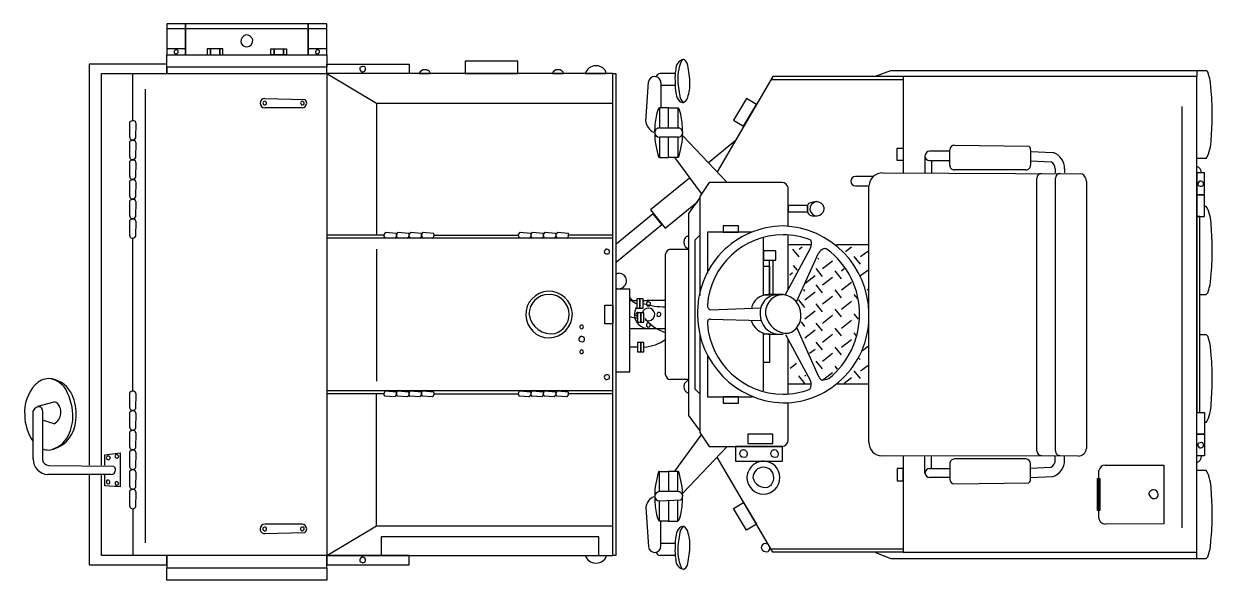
# Model space of a CAD drawing. Extents: x -121210 to 57230, y 84783 to 157800.
# Drawn here: x 34898 to 38153, y 103248 to 104771 of the extents above; entities that cross this region are included whole.
import ezdxf

# ---------------------------------------------------------------- set-up
doc = ezdxf.new("R2010")
doc.units = 0
doc.header["$MEASUREMENT"] = 0
doc.layers.get('0').update_dxf_attribs({"linetype": 'CONTINUOUS'})

# ---------------------------------------------------------------- blocks, each defined once
blk = doc.blocks.new('A$C319F195C')
for p, q in [((440.6, 1523.1), (389.5, 1523.1)), ((389.5, 1523.1), (389.5, 1438)), ((827.7, 1523.1), (389.5, 1523.1)), ((389.5, 1523.1), (389.5, 1510.3)), ((389.5, 1510.3), (827.7, 1510.3)), ((440.6, 1438), (440.6, 1523.1)), ((776.7, 1523.1), (440.6, 1523.1)), ((440.6, 1523.1), (440.6, 1438)), ((827.7, 1523.1), (776.7, 1523.1)), ((776.7, 1523.1), (776.7, 1438)), ((776.7, 1438), (776.7, 1523.1)), ((827.7, 1438), (827.7, 1523.1)), ((827.7, 1510.3), (827.7, 1523.1)), ((440.6, 1455), (389.5, 1455)), ((389.5, 1455), (389.5, 1438)), ((389.5, 1438), (827.7, 1438)), ((389.5, 1404), (389.5, 1438)), ((389.5, 1438), (440.6, 1438)), ((389.5, 1438), (440.6, 1438)), ((440.6, 1438), (440.6, 1455)), ((440.6, 1438), (776.7, 1438)), ((508.6, 1455), (500.1, 1455)), ((500.1, 1455), (500.1, 1438)), ((500.1, 1438), (508.6, 1438)), ((508.6, 1438), (508.6, 1455)), ((534.1, 1455), (508.6, 1455)), ((508.6, 1455), (508.6, 1438)), ((508.6, 1438), (534.1, 1438)), ((534.1, 1438), (534.1, 1455)), ((542.7, 1455), (534.1, 1455)), ((534.1, 1455), (534.1, 1438)), ((534.1, 1438), (542.7, 1438)), ((542.7, 1438), (542.7, 1455)), ((674.6, 1455), (683.1, 1455)), ((674.6, 1438), (674.6, 1455)), ((683.1, 1438), (674.6, 1438)), ((683.1, 1455), (708.6, 1455)), ((683.1, 1438), (683.1, 1455)), ((683.1, 1455), (683.1, 1438)), ((708.6, 1438), (683.1, 1438)), ((708.6, 1455), (717.1, 1455)), ((708.6, 1438), (708.6, 1455)), ((708.6, 1455), (708.6, 1438)), ((717.1, 1438), (708.6, 1438)), ((717.1, 1455), (717.1, 1438)), ((827.7, 1455), (776.7, 1455)), ((776.7, 1455), (776.7, 1438)), ((776.7, 1438), (827.7, 1438)), ((776.7, 1438), (827.7, 1438)), ((827.7, 1438), (827.7, 1455)), ((827.7, 1438), (827.7, 1404)), ((389.5, 1412.5), (176.8, 1412.5)), ((176.8, 1412.5), (176.8, 314.8)), ((389.5, 1387), (389.5, 1412.5)), ((827.7, 1404), (389.5, 1404)), ((827.7, 1404), (389.5, 1404)), ((389.5, 1404), (389.5, 1387)), ((827.7, 1412.5), (1053.2, 1412.5)), ((827.7, 1386.9), (827.7, 1412.5)), ((827.7, 1387), (827.7, 1404)), ((1053.2, 1412.5), (1053.2, 1386.9)), ((1351, 1421), (1206.4, 1421)), ((1206.4, 1421), (1206.4, 1387)), ((1351, 1387), (1351, 1421)), ((210.8, 314.8), (210.8, 1387)), ((210.8, 1387), (389.5, 1387)), ((295.9, 1259.1), (295.9, 1387)), ((389.5, 1387), (827.7, 1387)), ((827.7, 1387), (963.9, 1306.1)), ((1610.5, 1386.9), (827.7, 1386.9)), ((827.7, 1386.9), (827.7, 68.1)), ((1053.2, 1386.9), (827.7, 1386.9)), ((1080.7, 1387), (1110.8, 1387)), ((1206.4, 1387), (1351, 1387)), ((1445.5, 1387), (1475.6, 1387)), ((1535.1, 1387), (1592.3, 1387)), ((1610.5, 1387), (1619.1, 1387)), ((1610.5, 68.1), (1610.5, 1387)), ((1610.5, 68.1), (1610.5, 1386.9)), ((1619.1, 1387), (1619.1, 68.1)), ((1780.7, 1387), (1740.3, 1387)), ((2048.7, 1378.5), (1896.7, 1117.9)), ((2406.1, 1369.9), (2043.4, 1369.9)), ((2406.1, 1378.5), (2048.7, 1378.5)), ((2330.6, 1379.5), (2372.1, 1395.5)), ((2372.1, 1395.5), (3210.2, 1395.5)), ((3210.2, 1378.5), (2406.1, 1378.5)), ((2406.1, 1378.5), (2406.1, 1115.7)), ((3210.2, 1395.5), (3210.2, 1378.5)), ((3210.2, 1395.5), (3235.8, 1395.5)), ((3210.2, 76.6), (3210.2, 1378.5)), ((329.9, 1344.4), (329.9, 102.1)), ((1700.9, 1255.1), (1708.3, 1364.1)), ((1780.7, 1354), (1742.4, 1354)), ((1742.7, 1361.4), (1742.7, 1293.4)), ((657.5, 1318.9), (767.5, 1316.2)), ((963.9, 1306.1), (1610.5, 1306.1)), ((963.9, 1306.1), (963.9, 944.5)), ((1976.7, 1318.2), (1941.3, 1258.9)), ((2004.1, 1301.9), (1976.7, 1318.2)), ((759.7, 1293.3), (657.5, 1293.3)), ((1763.7, 1293.4), (1738.2, 1293.4)), ((1738.2, 1293.4), (1738.2, 1238)), ((1763.7, 1238), (1763.7, 1293.4)), ((1763.7, 1293.4), (1789.2, 1293.4)), ((1789.2, 1293.4), (1789.2, 1238)), ((1968.7, 1242.5), (2004.1, 1301.9)), ((3168.7, 1296.5), (3168.7, 143.6)), ((287.6, 1212.5), (288.2, 1254.6)), ((304.2, 1251.8), (303.6, 1209.8)), ((1738.2, 1238.1), (1789.3, 1238.1)), ((1941.3, 1258.9), (1968.7, 1242.5)), ((1738.2, 1212.5), (1738.2, 1157.2)), ((1789.3, 1212.5), (1738.2, 1212.5)), ((1763.7, 1157.2), (1763.7, 1212.5)), ((1789.2, 1212.5), (1789.2, 1157.2)), ((1802.1, 1216.8), (1924.3, 1089.1)), ((287.6, 1158.7), (288.2, 1200.7)), ((304.2, 1198), (303.6, 1155.9)), ((1945.1, 1201.5), (1872.9, 1142.8)), ((2389.1, 1182.7), (2406.1, 1182.7)), ((2389.1, 1148.7), (2389.1, 1182.7)), ((2406.1, 1182.7), (2406.1, 1148.7)), ((2533.7, 1174.3), (2478.5, 1174.3)), ((2533.7, 1135.9), (2533.7, 1178.5)), ((2546.5, 1191.3), (2750.1, 1188.5)), ((2755, 1178.5), (2755, 1135.9)), ((2755, 1173.8), (2816.5, 1171.1)), ((287.6, 1104.8), (288.2, 1146.9)), ((304.2, 1144.1), (303.6, 1102.1)), ((1738.2, 1157.2), (1763.7, 1157.2)), ((1789.2, 1157.2), (1763.7, 1157.2)), ((1780.7, 1156.1), (1853.1, 1058.3)), ((2406.1, 1148.7), (2389.1, 1148.7)), ((2465.7, 1161.5), (2465.7, 1114.7)), ((2478.5, 1148.7), (2533.8, 1148.7)), ((2483.8, 1148.7), (2483.8, 1114.7)), ((2755, 1148.2), (2811.4, 1145.4)), ((3235.8, 1154.8), (3210.2, 1154.8)), ((2349.8, 1115), (2895.6, 1112.3)), ((2742.2, 1123.2), (2546.5, 1123.2)), ((2822.5, 1126.4), (2822.5, 1114.7)), ((2848.1, 1126.4), (2848.1, 1114.7)), ((3231.5, 1114.7), (3210.2, 1114.7)), ((3210.2, 1114.7), (3210.2, 1055.1)), ((3231.5, 1055.1), (3231.5, 1114.7)), ((287.6, 1051), (288.2, 1093)), ((304.2, 1090.3), (303.6, 1048.2)), ((1820.5, 1100.3), (1713.7, 1013.6)), ((1874.3, 1088.7), (1848.8, 1050.8)), ((2074.3, 1088.7), (1874.3, 1088.7)), ((2090.8, 970), (2090.6, 1074.8)), ((2324.2, 1105.1), (2275.3, 1105.1)), ((2275.3, 1079.5), (2312.5, 1079.5)), ((2312.1, 377.6), (2312.2, 1079.9)), ((2772, 354.2), (2772, 1100.9)), ((2823.1, 354.2), (2823.1, 1100.9)), ((2908.1, 1091.7), (2907.9, 360.6)), ((1819, 1004), (1848.8, 1045.5)), ((1848.8, 1050.8), (1848.8, 779.6)), ((3210.2, 1055.1), (3231.5, 1055.1)), ((3231.5, 1055.1), (3210.2, 1055.1)), ((3210.2, 1055.1), (3210.2, 995.6)), ((3231.5, 995.6), (3231.5, 1055.1)), ((287.6, 997.1), (288.2, 1039.2)), ((304.2, 1036.4), (303.6, 994.4)), ((1713.7, 1013.6), (1754, 964.1)), ((1754, 964.1), (1842.8, 1036)), ((2144.5, 1025.3), (2091.3, 1025.3)), ((2091.3, 1025.3), (2091.3, 1008.3)), ((2144.5, 1008.3), (2144.5, 1025.3)), ((3235.8, 1023.2), (3231.5, 1023.2)), ((287.6, 943.3), (288.2, 985.3)), ((304.2, 982.5), (303.6, 940.6)), ((1721.7, 1003), (1619.5, 919.8)), ((1745.2, 974.1), (1721.7, 1003)), ((1819, 451), (1819, 1004)), ((2091.3, 1008.3), (2144.5, 1008.3)), ((3210.2, 995.6), (3231.5, 995.6)), ((3218.7, 995.6), (3210.2, 995.6)), ((3210.2, 995.6), (3210.2, 459.5)), ((3218.7, 459.5), (3218.7, 995.6)), ((985.3, 944.4), (828.9, 944.4)), ((988.8, 952.6), (1017.2, 950)), ((1023.1, 952.6), (1051.5, 950)), ((1057.4, 952.6), (1085.8, 950)), ((1091.6, 952.6), (1120, 950)), ((1121.3, 944.4), (1352.3, 944.4)), ((1356.9, 952.6), (1385.4, 950)), ((1391.2, 952.6), (1419.6, 950)), ((1425.5, 952.6), (1453.9, 950)), ((1459.8, 952.6), (1488.2, 950)), ((1610.7, 944.4), (1489.4, 944.4)), ((1620.6, 871.8), (1745.2, 974.1)), ((1836, 931.7), (1848.8, 944.5)), ((1992.4, 953), (1870.1, 953)), ((1870.1, 953), (1870.1, 839.2)), ((1955.2, 970), (1912.6, 970)), ((1912.6, 970), (1912.6, 953)), ((1912.6, 953), (1955.2, 953)), ((1955.2, 953), (1955.2, 970)), ((2090.8, 795.6), (2090.8, 944.5)), ((295.9, 518.8), (295.9, 936)), ((1610.5, 936), (827.7, 936)), ((827.7, 936), (827.7, 519)), ((1013.8, 936.1), (986.3, 937.4)), ((1048.1, 936.1), (1020.6, 937.4)), ((1082.4, 936.1), (1054.9, 937.3)), ((1116.7, 936.1), (1089.1, 937.4)), ((1382, 936.1), (1354.5, 937.4)), ((1416.2, 936.1), (1388.8, 937.3)), ((1450.5, 936.1), (1423, 937.4)), ((1484.8, 936.1), (1457.3, 937.4)), ((1610.5, 519), (1610.5, 936)), ((1819, 907.3), (1819, 943.4)), ((1836, 523.3), (1836, 931.7)), ((2023.2, 859.4), (2023.2, 937)), ((2155.1, 917.9), (2091.3, 917.9)), ((2121.1, 906.2), (2129.6, 912.6)), ((2312.5, 917.9), (2223.2, 917.9)), ((2247.7, 899.8), (2264.7, 912.6)), ((963.9, 906.2), (963.9, 544.6)), ((1755.5, 562.6), (1755.5, 892.4)), ((1769, 905.9), (1819, 905.9)), ((2057.3, 901.9), (2023.2, 901.9)), ((2023.2, 901.9), (2023.2, 876.4)), ((2057.3, 876.4), (2057.3, 901.9)), ((2083.7, 782.2), (2151.9, 909.2)), ((2103, 906.2), (2120, 884.9)), ((2113.4, 762.2), (2174.3, 895.6)), ((2172.1, 882.8), (2174.3, 878.6)), ((2271.1, 886), (2288.1, 864.7)), ((2289.1, 886), (2309.3, 900.9)), ((2023.2, 876.4), (2057.3, 876.4)), ((2023.2, 859.4), (2040.3, 859.4)), ((2023.2, 780.7), (2023.2, 859.4)), ((2040.3, 876.4), (2048.7, 876.4)), ((2040.3, 781.8), (2040.3, 876.4)), ((2040.3, 859.4), (2040.3, 780.7)), ((2048.7, 876.4), (2048.7, 781.8)), ((2105.1, 861.5), (2115.8, 848.8)), ((2166.8, 853), (2183.9, 831.7)), ((2184.9, 853), (2212.5, 874.3)), ((2218.9, 846.6), (2235.9, 825.4)), ((2237, 846.6), (2244.5, 853)), ((2289.1, 833.9), (2309.3, 848.8)), ((2095.5, 836), (2103, 842.4)), ((2137, 812.6), (2164.7, 833.9)), ((2184.9, 808.3), (2212.5, 829.6)), ((2237, 794.5), (2264.7, 815.8)), ((1657.3, 796.6), (1619.1, 796.6)), ((1619.1, 796.6), (1619.1, 570.1)), ((1619.4, 799.6), (1627.5, 797.9)), ((1657.3, 570.1), (1657.3, 796.6)), ((2077.5, 781.7), (2036, 781.7)), ((2048.7, 781.8), (2040.3, 781.8)), ((2132.8, 795.6), (2136, 791.3)), ((2137, 767.9), (2164.7, 789.2)), ((2166.8, 808.3), (2183.9, 787.1)), ((2218.9, 794.5), (2235.9, 773.2)), ((2271.1, 781.8), (2281.7, 769)), ((2307.2, 794.5), (2311.5, 798.8)), ((3218.7, 782.5), (3235.8, 782.5)), ((1589.3, 753), (1610.5, 753)), ((1589.3, 702), (1589.3, 753)), ((1610.5, 753), (1610.5, 702)), ((1657.3, 765.8), (1676.5, 765.8)), ((1685, 770.1), (1676.5, 770.1)), ((1676.5, 770.1), (1676.5, 744.5)), ((1685, 744.5), (1685, 770.1)), ((1693.5, 770.1), (1685, 770.1)), ((1685, 770.1), (1685, 744.5)), ((1693.5, 744.5), (1693.5, 770.1)), ((1693.5, 765.8), (1708.4, 765.8)), ((1755.2, 765.9), (1708.4, 765.9)), ((2040.3, 780.7), (2023.2, 780.7)), ((2118.9, 767.9), (2136, 746.7)), ((2166.8, 756.2), (2183.9, 735)), ((2184.9, 756.2), (2212.5, 777.5)), ((2237, 742.4), (2264.7, 763.7)), ((1676.5, 744.5), (1685, 744.5)), ((1687.1, 731.8), (1678.6, 731.8)), ((1678.6, 731.8), (1678.6, 706.2)), ((1685, 744.5), (1693.5, 744.5)), ((1687.1, 706.2), (1687.1, 731.8)), ((1695.6, 731.8), (1687.1, 731.8)), ((1687.1, 731.8), (1687.1, 706.2)), ((1695.6, 706.2), (1695.6, 731.8)), ((1878.6, 740.3), (2016.9, 745.6)), ((2137, 715.8), (2164.7, 737.1)), ((2184.9, 704.1), (2212.5, 725.4)), ((2218.9, 742.4), (2235.9, 721.1)), ((2271.1, 729.6), (2282.8, 714.7)), ((1610.5, 702), (1589.3, 702)), ((1657.3, 689.2), (1708.4, 689.2)), ((1678.6, 706.2), (1687.1, 706.2)), ((1687.1, 706.2), (1695.6, 706.2)), ((1708.4, 689.1), (1755.2, 689.1)), ((1878.6, 714.7), (2017.9, 710.5)), ((2174.7, 557.2), (2114.5, 691.8)), ((2126.4, 707.3), (2136, 694.5)), ((2137, 663.7), (2164.7, 685)), ((2166.8, 704.1), (2183.9, 682.8)), ((2218.9, 690.3), (2235.9, 669)), ((2237, 690.3), (2264.7, 711.6)), ((1848.8, 673.3), (1848.8, 404.2)), ((2023.2, 674.3), (2040.3, 674.3)), ((2023.2, 595.6), (2023.2, 674.3)), ((2036, 673.4), (2077.5, 673.4)), ((2040.3, 674.3), (2040.3, 595.6)), ((2083.7, 672.8), (2151.9, 545.8)), ((2090.8, 510.5), (2090.8, 658.4)), ((2166.8, 652), (2183.9, 630.7)), ((2184.9, 652), (2212.5, 673.3)), ((2237, 638.2), (2264.7, 659.4)), ((2271.1, 677.5), (2276.4, 670.1)), ((3218.7, 672.5), (3235.8, 672.5)), ((1657.3, 638.7), (1678.6, 638.7)), ((1687.1, 650.9), (1678.6, 650.9)), ((1678.6, 650.9), (1678.6, 625.4)), ((1678.6, 625.4), (1687.1, 625.4)), ((1687.1, 625.4), (1687.1, 650.9)), ((1695.6, 650.9), (1687.1, 650.9)), ((1687.1, 650.9), (1687.1, 625.4)), ((1687.1, 625.4), (1695.6, 625.4)), ((1695.6, 625.4), (1695.6, 650.9)), ((2149.8, 621.1), (2164.7, 632.9)), ((2184.9, 599.9), (2212.5, 621.1)), ((2218.9, 638.2), (2235.9, 616.9)), ((2294.5, 628.6), (2310.4, 640.3)), ((1870.1, 612.6), (1870.1, 502)), ((2023.2, 518), (2023.2, 595.6)), ((2040.3, 595.6), (2023.2, 595.6)), ((2096.6, 580.7), (2113.6, 594.6)), ((2166.8, 599.9), (2183.9, 578.6)), ((2218.9, 586.1), (2225.3, 577.5)), ((2285.9, 607.3), (2288.1, 604.1)), ((2289.1, 573.3), (2309.3, 588.2)), ((1619.1, 570.1), (1657.3, 570.1)), ((2118.9, 559.5), (2136, 538.2)), ((2137, 559.5), (2140.2, 561.6)), ((2184.9, 547.7), (2212.5, 569)), ((2244.5, 539.3), (2264.7, 555.2)), ((2271.1, 573.3), (2288.1, 552)), ((1819, 549.1), (1769, 549.1)), ((1819, 511.6), (1819, 547.7)), ((1848.8, 510.5), (1836, 523.3)), ((2155.1, 537.1), (2091.3, 537.1)), ((2312.5, 537.1), (2221.1, 537.1)), ((36.1, 476.5), (81, 488.5)), ((287.6, 472.2), (288.2, 514.3)), ((304.2, 511.5), (303.6, 469.5)), ((827.7, 519), (1610.5, 519)), ((985.3, 510.4), (828.9, 510.4)), ((963.9, 148.9), (963.9, 510.5)), ((1013.8, 502.1), (986.3, 503.4)), ((988.8, 518.7), (1017.2, 516.1)), ((1048.1, 502.1), (1020.6, 503.4)), ((1023.1, 518.7), (1051.5, 516.1)), ((1082.4, 502.1), (1054.9, 503.4)), ((1057.4, 518.7), (1085.8, 516.1)), ((1116.7, 502.1), (1089.1, 503.4)), ((1091.6, 518.7), (1120, 516.1)), ((1121.3, 510.4), (1352.3, 510.4)), ((1382, 502.1), (1354.5, 503.4)), ((1356.9, 518.7), (1385.4, 516.1)), ((1416.2, 502.1), (1388.8, 503.4)), ((1391.2, 518.7), (1419.6, 516.1)), ((1450.5, 502.1), (1423, 503.4)), ((1425.5, 518.7), (1453.9, 516.1)), ((1484.8, 502.1), (1457.3, 503.4)), ((1459.8, 518.7), (1488.2, 516.1)), ((1610.7, 510.4), (1489.4, 510.4)), ((1870.1, 502), (1993.5, 502)), ((1955.2, 502), (1912.6, 502)), ((1912.6, 502), (1912.6, 485)), ((1955.2, 485), (1955.2, 502)), ((23.3, 331.8), (23.3, 463.7)), ((48.9, 463.7), (49.1, 329.2)), ((287.6, 418.4), (288.2, 460.4)), ((304.2, 457.7), (303.6, 415.6)), ((1912.6, 485), (1955.2, 485)), ((2090.8, 382.9), (2090.8, 486.1)), ((3210.2, 459.5), (3231.5, 459.5)), ((3210.2, 399.9), (3210.2, 459.5)), ((3210.2, 459.5), (3218.7, 459.5)), ((3231.5, 459.5), (3231.5, 399.9)), ((81, 428.3), (49.1, 438.2)), ((1848.8, 409.5), (1819, 451)), ((3235.8, 431.8), (3231.5, 431.8)), ((287.6, 364.5), (288.2, 406.6)), ((304.2, 403.8), (303.6, 361.8)), ((1780.7, 298.9), (1853.1, 396.7)), ((1848.8, 404.2), (1874.3, 366.4)), ((2048.7, 399.9), (1980.7, 399.9)), ((1980.7, 399.9), (1980.7, 374.4)), ((2048.7, 374.4), (2048.7, 399.9)), ((3210.2, 399.9), (3231.5, 399.9)), ((3210.2, 340.3), (3210.2, 399.9)), ((3231.5, 399.9), (3210.2, 399.9)), ((3231.5, 399.9), (3231.5, 340.3)), ((1802.1, 238.2), (1924.3, 365.9)), ((1874.3, 366.4), (2074.3, 366.4)), ((2075.3, 365.9), (1946.7, 365.9)), ((1946.7, 365.9), (1946.7, 325.5)), ((1980.7, 374.4), (2048.7, 374.4)), ((2075.3, 325.5), (2075.3, 365.9)), ((219.3, 343.5), (261.9, 348.9)), ((219.3, 314.8), (219.3, 343.5)), ((261.9, 348.9), (261.9, 255.3)), ((287.6, 310.7), (288.2, 352.7)), ((304.2, 350), (303.6, 307.9)), ((2048.7, 76.6), (1896.7, 337.2)), ((2884.8, 340), (2347.3, 340.1)), ((2406.1, 339.3), (2406.1, 76.6)), ((2465.7, 293.5), (2465.7, 340.3)), ((2483.8, 306.3), (2483.8, 340.3)), ((2742.2, 331.9), (2546.5, 331.9)), ((2822.5, 328.6), (2822.5, 340.3)), ((2848.1, 328.6), (2848.1, 340.3)), ((3231.5, 340.3), (3210.2, 340.3)), ((66.2, 314.5), (244.2, 311.8)), ((287.6, 256.8), (288.2, 298.9)), ((304.2, 296.1), (303.6, 254.1)), ((1738.2, 242.5), (1738.2, 297.8)), ((1738.2, 297.8), (1763.7, 297.8)), ((1789.2, 297.8), (1763.7, 297.8)), ((1763.7, 297.8), (1763.7, 242.5)), ((1789.2, 242.5), (1789.2, 297.8)), ((1946.7, 325.5), (2075.3, 325.5)), ((2406.1, 306.3), (2389.1, 306.3)), ((2389.1, 306.3), (2389.1, 272.3)), ((2406.1, 272.3), (2406.1, 306.3)), ((2478.5, 306.3), (2533.8, 306.3)), ((2533.7, 319.1), (2533.7, 276.5)), ((2755, 276.5), (2755, 319.1)), ((2755, 306.8), (2811.4, 309.6)), ((2941.9, 171.2), (2942.1, 300.4)), ((2959.2, 315.1), (3119.8, 315.1)), ((3119.8, 315.1), (3119.8, 154.2)), ((3235.8, 300.2), (3210.2, 300.2)), ((236.3, 289), (63.4, 289.1)), ((176.8, 289.3), (176.8, 42.5)), ((210.8, 68.1), (210.8, 289.3)), ((219.3, 258.4), (219.3, 289.3)), ((2389.1, 272.3), (2406.1, 272.3)), ((2533.7, 280.8), (2478.5, 280.8)), ((2546.5, 263.8), (2750.1, 266.5)), ((2755, 281.3), (2816.5, 283.9)), ((2945.9, 277.6), (2937.4, 277.6)), ((2937.4, 277.6), (2937.4, 191.4)), ((2945.9, 191.4), (2945.9, 277.6)), ((261.9, 255.3), (219.3, 258.4)), ((287.6, 203), (288.2, 245)), ((304.2, 242.3), (303.6, 200.2)), ((1789.3, 242.5), (1738.2, 242.5)), ((295.9, 195.7), (295.9, 68.1)), ((1700.9, 200), (1708.3, 91)), ((1738.2, 216.9), (1797.1, 219.7)), ((1738.2, 161.7), (1738.2, 217)), ((1763.7, 217), (1763.7, 161.7)), ((1789.2, 161.7), (1789.2, 217)), ((1941.3, 196.1), (1968.7, 212.5)), ((1976.7, 136.8), (1941.3, 196.1)), ((1968.7, 212.5), (2004.1, 153.2)), ((2937.4, 191.4), (2945.9, 191.4)), ((759.7, 153.2), (657.5, 153.2)), ((657.5, 127.6), (767.5, 130.3)), ((827.7, 68.1), (963.9, 148.9)), ((963.9, 148.9), (1610.5, 148.9)), ((1763.7, 161.7), (1738.2, 161.7)), ((1742.7, 93.6), (1742.7, 161.7)), ((1763.7, 161.7), (1789.2, 161.7)), ((2004.1, 153.2), (1976.7, 136.8)), ((3119.8, 154.2), (2959.2, 153.9)), ((1572.3, 119.1), (976.6, 119.1)), ((976.6, 119.1), (976.6, 68.1)), ((1572.3, 68.1), (1572.3, 119.1)), ((1780.7, 101), (1742.4, 101)), ((389.5, 68.1), (210.8, 68.1)), ((827.7, 68.1), (389.5, 68.1)), ((389.5, 68.1), (389.5, 34)), ((389.5, 42.5), (389.5, 68.1)), ((827.7, 34), (827.7, 68.1)), ((827.7, 68.1), (1610.5, 68.1)), ((1053.2, 68.1), (827.7, 68.1)), ((827.7, 68.1), (827.7, 42.5)), ((976.6, 68.1), (1572.3, 68.1)), ((1053.2, 42.5), (1053.2, 68.1)), ((1535.1, 68.1), (1592.3, 68.1)), ((1619.1, 68.1), (1610.5, 68.1)), ((1780.7, 68.1), (1740.3, 68.1)), ((2406.1, 85.1), (2043.4, 85.1)), ((2406.1, 76.6), (2048.7, 76.6)), ((2330.6, 75.5), (2372.1, 59.6)), ((2406.1, 76.6), (3210.2, 76.6)), ((3210.2, 59.6), (3210.2, 76.6)), ((176.8, 42.5), (389.5, 42.5)), ((389.5, 34), (827.7, 34)), ((389.5, 34), (827.7, 34)), ((389.5, 0), (389.5, 34)), ((827.7, 42.5), (1053.2, 42.5)), ((827.7, 34), (827.7, 0)), ((2372.1, 59.6), (3210.2, 59.6)), ((3210.2, 59.6), (3235.8, 59.6)), ((827.7, 0), (389.5, 0))]:
    blk.add_line(p, q)
for centre, radius, start, end in [((610.3, 1475.1), 18.1, 104.156, 184.7686), ((608.6, 1476.3), 16.6, 189.4955, 269.906), ((607.4, 1474.6), 18.1, 14.156, 94.7686), ((607.1, 1477.5), 17.9, 274.7739, 4.7321), ((417.6, 1445.7), 8.12, 130.4313, 193.2127), ((415.1, 1446.5), 6.02, 206.2087, 269.6269), ((414.2, 1444), 8.14, 40.4092, 103.403), ((413.3, 1447.6), 7.26, 283.5596, 13.5178), ((804.7, 1445.7), 8.07, 129.5998, 193.018), ((802.2, 1446.5), 6.03, 206.2941, 269.9243), ((801.4, 1444), 8.09, 40.3464, 103.1278), ((800.5, 1447.5), 7.26, 283.8482, 13.6107), ((927.8, 1400.7), 10.1, 170.2325, 240.7952), ((926.7, 1394), 12.3, 66.0919, 136.6546), ((921.8, 1398.9), 11.7, 350.3963, 32.5427), ((1563.4, 1378.5), 29.5, 89.402, 163.2792), ((1565.6, 1378.1), 30, 39.6108, 93.5937), ((1809.7, 1399.1), 26.7, 99.7175, 183.7446), ((1850.9, 1391), 60.1, 150.2333, 172.3947), ((1806, 1417.5), 7.95, 95.3646, 155.3755), ((1787.1, 1399.5), 31.7, 30.1826, 55.0653), ((1548.4, 1350.7), 273.8, 3.3592, 13.6655), ((924.5, 1401.9), 10.1, 260.409, 330.9717), ((1095.4, 1382), 15.5, 88.6526, 161.2905), ((1096, 1378.7), 18.8, 55.66, 90.903), ((1101.9, 1386.7), 8.87, 1.8086, 57.9535), ((1460.2, 1382), 15.5, 88.6526, 161.2905), ((1460.8, 1378.7), 18.8, 55.602, 90.845), ((1466.7, 1386.7), 8.87, 1.8086, 57.9535), ((1575.8, 1386.9), 16.5, 0.384, 38.7534), ((1725.4, 1361.4), 17.3, 90.0696, 171.2875), ((1725.4, 1361.4), 17.3, 359.9337, 89.9338), ((1740.1, 1376.3), 10.7, 89.0883, 168.2838), ((1916.1, 1373.7), 135.1, 169.8897, 182.939), ((1972.6, 1367.4), 184, 170.1328, 180.2103), ((3231.5, 1386.1), 10.3, 8.6149, 65.4065), ((3066.9, 1335.2), 182.5, 4.1265, 16.7188), ((2002.3, 1366.5), 221.1, 179.9313, 189.3226), ((2061.9, 1383), 273.8, 183.4053, 193.7116), ((1709.4, 1359), 112.6, 343.3743, 3.9453), ((2519.4, 1277.7), 732.8, 359.7966, 5.525), ((657.6, 1306.1), 12.8, 90.1106, 180.0688), ((657.5, 1306.1), 12.8, 180.0209, 269.9791), ((660.2, 1306.8), 7.51, 164.9494, 224.3183), ((657.5, 1306.1), 5.3, 90.0063, 149.3752), ((656.8, 1308.8), 7.51, 254.9494, 314.3183), ((655.8, 1305.2), 6.44, 344.6368, 74.7906), ((763.4, 1306.8), 7.51, 164.9494, 224.3183), ((760.7, 1306.1), 5.3, 90.0063, 149.3752), ((760, 1308.8), 7.51, 254.9494, 314.3183), ((759.6, 1306.1), 12.8, 270.0209, 359.9791), ((759, 1305.2), 6.44, 344.6368, 74.7906), ((759.6, 1306.1), 12.8, 359.9273, 51.7384), ((1817.6, 1334.8), 33.7, 187.119, 223.4801), ((1803.4, 1324.6), 16.6, 231.4058, 276.2046), ((1823.2, 1334.1), 31.7, 210.42, 235.3027), ((1794.1, 1328.6), 23.3, 298.6065, 355.6135), ((1822.5, 1253.2), 94.5, 155.3422, 170.2181), ((1704.9, 1253.4), 94.4, 9.6923, 24.5683), ((2436, 1275.6), 816.3, 355.1523, 359.9644), ((296.5, 1245.8), 12.1, 61.2728, 133.2895), ((296.4, 1251.3), 7.79, 3.5706, 40.3785), ((1738.7, 1261.1), 38.2, 189.0707, 245.4313), ((1951.1, 1226.7), 225.8, 169.1387, 180.3597), ((1738.2, 1225.3), 12.8, 89.9103, 179.9104), ((1789.3, 1225.3), 12.8, 0.0896, 90.0897), ((1576.3, 1226.5), 225.8, 359.692, 10.913), ((295.7, 1213.4), 8.13, 186.2388, 251.7721), ((295.5, 1214.8), 9.49, 255.4992, 327.7231), ((1929.1, 1225.2), 203.7, 179.9674, 199.6288), ((1738.2, 1225.3), 12.8, 180.0209, 269.9791), ((1789.3, 1225.3), 12.8, 269.9231, 0.0769), ((1598.3, 1225.3), 203.8, 340.3388, 0.0002), ((3149, 1205.3), 100.4, 329.8214, 0.8002), ((296.5, 1192), 12.1, 61.3292, 133.5531), ((296.4, 1197.5), 7.79, 3.5706, 40.3785), ((2478.5, 1161.5), 12.8, 90.0209, 179.9791), ((2546.5, 1178.5), 12.8, 89.9312, 179.8894), ((2742.2, 1178.5), 12.8, 0.0168, 51.8279), ((295.7, 1159.5), 8.13, 186.2388, 251.7721), ((296.5, 1138.1), 12, 61.1692, 133.3931), ((295.6, 1161), 9.5, 255.4121, 327.4288), ((296.4, 1143.6), 7.79, 3.5706, 40.3785), ((2478.4, 1161.5), 12.8, 180.1106, 270.0688), ((2800.7, 1126.4), 21.8, 359.9434, 60.8087), ((2800.7, 1126.4), 47.4, 359.9986, 70.5612), ((2349.8, 1077.4), 37.6, 90.0017, 176.2178), ((2546.5, 1136), 12.8, 180.0896, 270.0897), ((2742.2, 1135.9), 12.8, 269.8334, 359.9872), ((2784.8, 1100.8), 12.8, 89.9312, 179.8894), ((2835.8, 1100.9), 12.8, 90.0209, 179.9791), ((2884.7, 1091.7), 23.3, 0.0552, 62.1989), ((3205, 1115.5), 18, 357.4332, 73.1611), ((295.7, 1105.7), 8.16, 186.0755, 251.6088), ((296.5, 1084.2), 12.1, 61.2728, 133.2895), ((295.5, 1107.1), 9.49, 255.4992, 327.7231), ((296.4, 1089.8), 7.79, 3.5706, 40.3785), ((2074.3, 1072.1), 16.5, 9.5209, 90.1334), ((2275.3, 1092.3), 12.8, 89.9312, 179.8894), ((2275.3, 1092.3), 12.8, 180.0209, 269.9791), ((3223, 1083.8), 10.1, 118.9243, 189.695), ((3222, 1090.6), 12.3, 223.3454, 293.9081), ((3219.8, 1082.7), 10.1, 28.9433, 99.5059), ((3217.1, 1085.7), 11.7, 327.4573, 9.6037), ((295.7, 1051.8), 8.15, 186.1407, 251.674), ((296.5, 1030.4), 12.1, 61.2172, 133.4411), ((295.6, 1053.3), 9.49, 255.4611, 327.685), ((296.4, 1035.9), 7.79, 3.5531, 40.361), ((2159.5, 1019.9), 16.8, 139.5326, 190.6902), ((2170.3, 1016.4), 27.3, 179.0999, 208.0511), ((2175.9, 960.4), 76.2, 94.4357, 112.5036), ((2171.7, 1015.6), 21.1, 102.092, 184.1152), ((2170, 1016.8), 19.5, 188.0245, 270.0477), ((2168.7, 1015.1), 21.1, 12.0357, 94.0589), ((2168.5, 1018.1), 20.9, 274.0322, 3.9904), ((3149, 972.7), 100.4, 359.2041, 30.1829), ((295.7, 998), 8.16, 186.0918, 251.6251), ((296.5, 976.5), 12, 61.2012, 133.4251), ((295.5, 999.4), 9.48, 255.5113, 328.3562), ((296.4, 982.1), 7.79, 3.5531, 40.361), ((2157.9, 1011.8), 14.3, 215.3627, 264.3362), ((2166.1, 1110.3), 113.1, 265.127, 272.0004), ((992.9, 943.7), 9.07, 157.8595, 224.0252), ((992.9, 944.9), 8.75, 117.997, 165.4361), ((1007.8, 944.6), 10.9, 343.9617, 29.642), ((1027.1, 943.7), 9.05, 157.7542, 224.1305), ((1027.2, 944.9), 8.75, 117.997, 165.4361), ((1042, 944.7), 10.9, 343.692, 29.3723), ((1061.3, 943.7), 8.97, 157.3978, 224.825), ((1061.4, 944.9), 8.74, 117.6325, 165.2911), ((1076.3, 944.7), 10.9, 343.692, 29.3723), ((1095.7, 943.7), 9.07, 157.8595, 224.0252), ((1095.7, 944.9), 8.75, 117.997, 165.4361), ((1110.6, 944.6), 10.9, 343.9617, 29.642), ((1361, 943.7), 9.07, 157.8595, 224.0252), ((1361, 944.9), 8.75, 117.997, 165.4361), ((1375.9, 944.7), 10.9, 343.692, 29.3723), ((1395.1, 943.7), 8.97, 157.3978, 224.825), ((1395.3, 944.9), 8.71, 117.8873, 165.5459), ((1410.2, 944.6), 10.9, 343.9617, 29.642), ((1429.5, 943.7), 9.07, 157.8595, 224.0252), ((1429.6, 944.9), 8.75, 117.997, 165.4361), ((1444.4, 944.7), 10.9, 343.692, 29.3723), ((1463.8, 943.7), 9.07, 157.8595, 224.0252), ((1463.9, 944.9), 8.78, 117.7423, 165.1814), ((1478.7, 944.7), 10.9, 343.692, 29.3723), ((2079.2, 733.2), 236.5, 90.4215, 182.1349), ((2077.6, 737.2), 208.4, 90.044, 175.6647), ((2069.7, 727.4), 242.4, 0.7653, 88.1684), ((2077.4, 743.1), 202.5, 68.0408, 89.9752), ((2436.1, 902.4), 816.2, 0.036, 4.8481), ((295.7, 944.1), 8.16, 186.0918, 251.6251), ((295.5, 945.6), 9.48, 255.5113, 328.3562), ((1009.8, 943.8), 8.74, 297.6528, 345.3113), ((1044, 943.8), 8.75, 298.0172, 345.4563), ((1078.3, 943.8), 8.75, 298.0172, 345.4563), ((1112.5, 943.8), 8.75, 298.0172, 345.4563), ((1377.9, 943.8), 8.71, 297.9074, 345.566), ((1412.1, 943.9), 8.78, 297.7625, 345.2016), ((1446.4, 943.8), 8.75, 298.0172, 345.4563), ((1480.7, 943.8), 8.71, 297.9074, 345.566), ((1826.1, 925.9), 20.6, 156.3812, 181.4904), ((1823.8, 925), 18.4, 179.0486, 254.7765), ((1823.4, 925.5), 18.4, 103.9201, 152.0173), ((2130.2, 921.3), 24.8, 330.714, 22.7426), ((1596.9, 897.8), 9.44, 122.4788, 190.9541), ((1595.5, 904.4), 11.5, 226.7316, 295.2069), ((1593.6, 896.5), 9.46, 32.2414, 100.7168), ((1590.5, 899.4), 11.3, 331.2159, 10.6984), ((1769, 892.4), 13.5, 90.0717, 180.0299), ((2202.8, 876.5), 34.3, 115.3463, 146.3251), ((2190.6, 891.9), 15.8, 64.4534, 98.8006), ((2066.5, 729.3), 220, 359.0946, 53.5108), ((2519.4, 900.3), 732.9, 354.4751, 0.2035), ((1627.5, 824.2), 15.8, 89.7162, 116.4093), ((1627.5, 819), 21.1, 7.3912, 90.017), ((1626.1, 820.3), 22.4, 273.6435, 3.6018), ((3066.9, 842.8), 182.5, 343.2832, 355.8756), ((1437.4, 726.3), 65.2, 93.3075, 181.1053), ((1436.1, 727.5), 54.9, 90.0334, 179.9916), ((1434.9, 726.2), 65.2, 3.296, 91.0938), ((1436.1, 727.5), 54.9, 0.0292, 89.9875), ((2036.1, 734.8), 46.9, 90.2176, 167.9897), ((2062.8, 733), 48.6, 90.2103, 186.5489), ((2077.6, 733), 48.6, 90.2103, 186.5489), ((2071.3, 727.7), 54.4, 359.8303, 83.4578), ((3231.5, 791.9), 10.3, 294.6358, 351.4275), ((1687.1, 787), 32.1, 204.4309, 250.7714), ((1708.4, 727.3), 38.6, 90.0056, 113.5286), ((1754.3, 946.3), 198, 252.1054, 270.4011), ((1710.9, 755.4), 8.1, 129.6516, 193.0698), ((1708.4, 756.2), 6.03, 206.3553, 269.9855), ((1707.6, 753.7), 8.09, 40.2689, 103.0504), ((1706.7, 757.3), 7.25, 283.7619, 13.7202), ((1880.8, 751.2), 11.1, 170.8959, 258.6937), ((1436.1, 727.5), 63.9, 182.2147, 270.0124), ((1443.3, 737.3), 62.8, 189.0119, 278.9701), ((1434.8, 728.7), 65.2, 271.1221, 1.0803), ((1436.1, 727.5), 54.9, 287.9732, 359.9898), ((1680.6, 783), 65.1, 249.0455, 268.2518), ((1713, 726.5), 42.9, 152.3263, 181.954), ((1708.4, 727.5), 38.4, 183.736, 269.9521), ((1682.2, 726.7), 8.15, 130.7153, 193.7091), ((1679.7, 727.5), 6, 206.9537, 269.7352), ((1679.1, 723.8), 9.3, 58.638, 103.4369), ((1708.4, 727.5), 17.3, 89.9623, 165.8952), ((1708.4, 727.5), 17.3, 8.7279, 89.9458), ((1707, 728.7), 18.6, 274.4044, 4.3627), ((1739.7, 726.7), 8.12, 129.953, 193.5832), ((1737.1, 727.5), 6.01, 207.039, 270.0328), ((1736.3, 725), 8.08, 39.5742, 102.9924), ((1735.4, 728.5), 7.24, 283.4583, 13.2208), ((2085.2, 727.6), 242.4, 180.7637, 268.1669), ((2068.8, 727.3), 54.3, 179.8235, 263.4509), ((2089.6, 737), 61, 188.9238, 272.5513), ((2075.7, 721.9), 236.5, 270.4133, 2.1268), ((2076.3, 722.8), 49.5, 288.8533, 5.4004), ((2062.6, 727.6), 224, 308.6126, 359.5523), ((1528.2, 692.8), 7.53, 136.0258, 195.3947), ((1525.5, 693.5), 5.28, 210.5142, 269.6689), ((1524.7, 690.8), 7.51, 45.801, 105.1699), ((1523.7, 694.4), 6.49, 285.5291, 15.2916), ((1799.7, 805.4), 135.2, 221.3784, 251.0061), ((1708.4, 727.5), 17.2, 239.0983, 270.0772), ((1711, 698), 8.13, 129.9614, 193.5916), ((1708.4, 698.8), 6.01, 207.0701, 270.0639), ((1707.5, 696.3), 8.08, 39.5487, 102.9668), ((1706.7, 699.8), 7.23, 283.4465, 13.209), ((1885.6, 704.1), 15.9, 147.5636, 187.2686), ((2077.6, 717.8), 208.4, 184.3377, 269.9584), ((1877.4, 707.5), 7.38, 80.6798, 135.3124), ((2040.2, 725.2), 52, 194.9986, 265.3531), ((1527.6, 658.4), 10.1, 119.1879, 189.7506), ((1526.6, 665.1), 12.3, 223.2505, 293.8132), ((1524.4, 657.3), 10.1, 29.1165, 99.6791), ((1521.6, 660.2), 11.8, 327.5056, 9.652), ((1687, 757.9), 120.1, 274.3934, 304.9221), ((3231.5, 663.2), 10.3, 8.5584, 65.3501), ((3066.9, 612.2), 182.5, 4.1244, 16.7168), ((1528.2, 626.1), 7.53, 164.6053, 223.9742), ((1525.5, 625.4), 5.26, 90.1859, 149.5548), ((1524.7, 628.1), 7.54, 254.9969, 314.1516), ((1523.7, 624.4), 6.48, 344.7455, 74.508), ((2519.4, 554.8), 732.8, 359.7966, 5.525), ((1596.9, 557.2), 9.45, 169.0374, 237.5127), ((1595.5, 550.7), 11.5, 64.7755, 133.2509), ((1593.6, 558.6), 9.46, 259.2635, 327.7388), ((1590.5, 555.6), 11.3, 349.2969, 28.7794), ((1769, 562.6), 13.5, 179.9955, 269.9537), ((2187.8, 561.4), 13.7, 197.7405, 248.0256), ((110, 460.1), 110.3, 137.1066, 184.5457), ((66.4, 502.1), 49.8, 90.2314, 138.3286), ((58.1, 485.8), 66.6, 41.0978, 83.0227), ((62.4, 478.8), 73.2, 29.2095, 87.0768), ((-34.6, 442.4), 167.4, 4.0128, 31.3839), ((1826, 530.2), 20.6, 156.3714, 181.4806), ((1823.8, 529.4), 18.4, 179.0669, 254.7948), ((1823.5, 529.8), 18.4, 103.9441, 152.0413), ((2077.4, 711.5), 202.1, 270.0141, 291.0397), ((2134, 535.7), 20.5, 321.1746, 29.4406), ((2184.5, 591), 42.4, 267.4787, 294.8498), ((2436, 552.7), 816.2, 355.152, 359.9642), ((73.6, 465.2), 24.5, 18.8423, 72.3917), ((8.5, 454.2), 132.4, 359.9609, 27.106), ((296.5, 505.5), 12.1, 61.2172, 133.4411), ((296.4, 511), 7.79, 3.5531, 40.361), ((992.8, 509.7), 9.06, 157.8683, 224.034), ((992.9, 511), 8.76, 118.0373, 165.4764), ((1009.8, 509.9), 8.74, 297.6325, 345.2911), ((1007.8, 510.7), 10.9, 343.9584, 29.6387), ((1027.1, 509.7), 9.06, 157.8683, 224.034), ((1027.2, 511), 8.76, 118.0373, 165.4764), ((1044, 509.9), 8.75, 297.997, 345.4361), ((1042, 510.7), 10.9, 343.6889, 29.3692), ((1061.3, 509.7), 8.97, 157.4067, 224.8339), ((1061.4, 510.9), 8.75, 117.6729, 165.3315), ((1078.3, 509.9), 8.75, 297.997, 345.4361), ((1076.3, 510.7), 10.9, 343.6889, 29.3692), ((1095.6, 509.7), 9.06, 157.8683, 224.034), ((1095.7, 511), 8.76, 118.0373, 165.4764), ((1112.5, 509.9), 8.75, 297.997, 345.4361), ((1110.6, 510.7), 10.9, 343.9584, 29.6387), ((1361, 509.7), 9.06, 157.8683, 224.034), ((1361, 511), 8.76, 118.0373, 165.4764), ((1377.9, 509.8), 8.71, 297.8873, 345.5459), ((1375.9, 510.7), 10.9, 343.6889, 29.3692), ((1395.1, 509.7), 8.97, 157.4067, 224.8339), ((1395.3, 511), 8.76, 118.0373, 165.4764), ((1412.1, 509.9), 8.78, 297.7423, 345.1814), ((1410.2, 510.7), 10.9, 343.9584, 29.6387), ((1429.5, 509.7), 9.06, 157.8683, 224.034), ((1429.6, 511), 8.76, 118.0373, 165.4764), ((1446.4, 509.9), 8.75, 297.997, 345.4361), ((1444.4, 510.7), 10.9, 343.6889, 29.3692), ((1463.8, 509.7), 9.06, 157.8683, 224.034), ((1463.9, 510.9), 8.79, 117.7827, 165.2218), ((1480.7, 509.8), 8.71, 297.8873, 345.5459), ((1478.7, 510.7), 10.9, 343.6889, 29.3692), ((38.7, 458.4), 16.3, 70.9574, 160.9156), ((36.1, 463.7), 12.8, 0.0178, 51.8289), ((65.7, 458), 33.4, 297.3581, 356.0841), ((52.2, 458.6), 46.9, 356.5394, 18.0195), ((295.7, 473.1), 8.15, 186.1407, 251.674), ((296.5, 451.7), 12.1, 61.2172, 133.4411), ((295.6, 474.5), 9.49, 255.4611, 327.685), ((296.4, 457.2), 7.79, 3.5531, 40.361), ((3149, 482.3), 100.4, 329.816, 0.7948), ((130.8, 454.1), 130.8, 181.1951, 214.421), ((56, 438.9), 83.1, 276.9948, 350.2529), ((14.5, 449.9), 117.9, 333.1061, 2.0574), ((11.1, 452.2), 129.8, 347.8235, 0.8728), ((55.9, 425.8), 70.1, 278.426, 335.433), ((295.7, 419.2), 8.15, 186.1407, 251.674), ((296.5, 397.8), 12.1, 61.2172, 133.4411), ((295.5, 420.7), 9.51, 255.6029, 327.6195), ((296.4, 403.3), 7.79, 3.5531, 40.361), ((66.3, 403.3), 46.9, 248.6227, 269.8756), ((295.7, 365.4), 8.16, 186.0918, 251.6251), ((295.5, 366.9), 9.52, 255.6409, 327.6576), ((2074.2, 382.9), 16.6, 270.007, 359.9653), ((2349.8, 377.6), 37.6, 180.0677, 266.2838), ((2884.8, 363.3), 23.3, 269.9714, 353.3988), ((3223, 371.2), 10.1, 170.2711, 241.0419), ((3222, 364.5), 12.3, 66.1394, 136.702), ((3219.8, 372.3), 10.1, 260.4587, 331.0214), ((3217, 369.4), 11.8, 350.348, 32.4944), ((66.2, 331.9), 42.9, 180.0566, 266.2727), ((66.2, 331.8), 17.3, 188.7898, 270.0077), ((228.9, 335), 5.26, 90, 180), ((228.9, 335), 5.26, 180, 270), ((228.9, 335), 5.26, 360, 90), ((228.9, 335), 5.26, 270, 0), ((255, 338.6), 7.52, 135.8837, 195.2526), ((252.3, 339.3), 5.26, 210.5215, 269.8905), ((251.3, 337.6), 6.46, 15.224, 105.224), ((252.3, 339.3), 5.26, 270, 0), ((296.5, 344), 12, 61.2012, 133.4251), ((296.4, 349.5), 7.79, 3.5706, 40.3785), ((1968.4, 345.7), 10.9, 89.9021, 180.0559), ((1970.7, 350.7), 14.1, 200.8036, 290.7619), ((1968.5, 345.7), 10.9, 359.839, 89.9928), ((1968.4, 345.6), 10.9, 311.8221, 0.1385), ((2024.4, 279.7), 46.3, 91.4865, 181.4866), ((2023.2, 280.8), 45.1, 360, 90), ((2053.5, 345.7), 10.9, 89.9021, 180.0559), ((2055.8, 350.7), 14.1, 200.8036, 290.7619), ((2053.5, 345.7), 10.9, 0.0419, 90.0001), ((2053.5, 345.7), 10.9, 311.5884, 359.9048), ((2546.5, 319.1), 12.8, 89.8962, 180.05), ((2742.2, 319.1), 12.8, 0.0478, 90.006), ((2784.8, 354.2), 12.8, 180.0478, 270.006), ((2800.7, 328.7), 21.9, 299.298, 359.9499), ((2800.7, 328.7), 47.4, 289.4339, 359.9966), ((2835.8, 354.2), 12.8, 179.8603, 270.0141), ((3205, 339.5), 18, 286.8389, 2.5668), ((236.3, 301.8), 12.8, 270.0119, 359.9702), ((236.3, 301.7), 12.8, 0.0726, 51.8837), ((295.7, 311.5), 8.14, 186.1897, 251.723), ((296.5, 290.1), 12.1, 61.3208, 133.3375), ((295.6, 313), 9.49, 255.423, 327.6469), ((296.4, 295.6), 7.8, 3.5357, 40.3436), ((1929.1, 229.8), 203.7, 160.3712, 180.0326), ((1598.3, 229.7), 203.8, 359.9998, 19.6612), ((2023.2, 280.8), 28.6, 90.0409, 179.9992), ((2023.2, 280.8), 28.6, 0.0409, 89.9992), ((2478.5, 293.5), 12.8, 90.003, 179.9612), ((2478.5, 293.6), 12.8, 180.0478, 270.006), ((2959.2, 297.8), 17.3, 90.0542, 171.2721), ((3149, 249.8), 100.4, 359.2063, 30.1851), ((231.6, 269.8), 7.52, 164.7772, 224.1461), ((228.9, 269.1), 5.27, 89.9842, 149.3531), ((228.2, 271.8), 7.52, 254.807, 314.1759), ((227.2, 268.1), 6.45, 344.6866, 74.8404), ((255, 265.5), 7.52, 164.7474, 224.1163), ((252.3, 264.8), 5.26, 90.0713, 149.4403), ((251.6, 267.5), 7.51, 254.8301, 314.199), ((250.6, 263.9), 6.45, 344.6866, 74.8404), ((2023.2, 280.8), 45.1, 182.9514, 269.9594), ((2027.9, 288.2), 34.1, 192.5034, 282.4616), ((2023.2, 280.8), 45.1, 270.026, 359.9842), ((2023.2, 280.8), 28.6, 295.0268, 359.9267), ((2546.5, 276.6), 12.8, 180.0478, 270.006), ((2742.2, 276.5), 12.8, 308.2348, 0.0459), ((295.7, 257.7), 8.16, 186.0918, 251.6251), ((296.5, 236.3), 12, 61.2012, 133.4251), ((295.5, 259.2), 9.52, 255.6219, 327.6386), ((296.4, 241.8), 7.79, 3.5706, 40.3785), ((1738.7, 193.9), 38.2, 114.5648, 170.9255), ((1738.2, 229.7), 12.8, 89.9671, 179.9253), ((1951.3, 228.3), 225.9, 179.6375, 190.8585), ((1738.2, 229.7), 12.8, 180.0478, 270.006), ((1789.3, 229.7), 12.8, 359.9769, 90.1307), ((1789.2, 229.8), 12.8, 308.0238, 359.8349), ((1576.1, 228.5), 225.9, 349.0899, 0.3109), ((3091.6, 234.5), 12.8, 89.8962, 180.05), ((3094.2, 239.8), 16.2, 199.0179, 289.1717), ((3091.6, 234.5), 12.8, 359.9581, 89.9163), ((3091.6, 234.5), 12.8, 308.1811, 359.9922), ((2436, 179.4), 816.3, 0.0357, 4.8478), ((295.7, 203.8), 8.16, 186.0918, 251.6251), ((295.5, 205.3), 9.52, 255.6219, 327.6386), ((1822.5, 201.8), 94.5, 189.7819, 204.6578), ((1704.9, 201.6), 94.4, 335.4317, 350.3077), ((2959.2, 171.2), 17.3, 179.9734, 269.9735), ((2519.5, 177.3), 732.8, 354.4747, 0.2031), ((657.6, 140.4), 12.8, 90.0837, 180.0419), ((657.5, 140.4), 12.8, 179.8603, 270.0141), ((657.5, 140.4), 5.27, 89.913, 179.9131), ((657.5, 140.4), 5.27, 180.0869, 270.087), ((657.5, 140.4), 5.25, 359.869, 89.8691), ((657.5, 140.4), 5.25, 270.1309, 0.131), ((760.7, 140.4), 5.27, 89.913, 179.9131), ((760.7, 140.4), 5.27, 180.0869, 270.087), ((759.6, 140.4), 12.8, 359.9581, 89.9163), ((760.7, 140.4), 5.26, 30.5215, 89.8905), ((759, 141.4), 6.46, 285.3693, 15.3276), ((759.6, 140.4), 12.8, 308.2169, 0.028), ((1817.6, 120.2), 33.7, 136.5152, 172.8763), ((2062.1, 72), 273.9, 166.2919, 176.5982), ((1803.5, 130.5), 16.6, 83.9174, 128.7162), ((1823.3, 120.9), 31.7, 124.743, 149.6257), ((1794, 126.5), 23.3, 4.3585, 61.3655), ((2002.3, 88.5), 221.2, 170.679, 180.0702), ((1709.4, 96), 112.6, 356.0521, 16.6232), ((2028.9, 88.3), 12, 89.9923, 179.9505), ((2028.9, 88.3), 12, 359.9517, 90.1055), ((3066.9, 119.9), 182.5, 343.2822, 355.8746), ((1563.4, 76.6), 29.5, 196.7, 270.5773), ((1575.8, 68.2), 16.6, 321.2818, 359.6512), ((1725.4, 93.6), 17.3, 188.7511, 269.969), ((1725.4, 93.6), 17.3, 270.0474, 0.0056), ((1740.1, 78.7), 10.7, 191.7687, 270.9642), ((1916, 81.3), 135, 177.0624, 190.1117), ((1972.6, 87.6), 184, 179.7885, 189.866), ((1548.4, 104.3), 273.8, 346.3352, 356.6415), ((2031.3, 93.5), 15.4, 199.7749, 289.7331), ((2028.8, 88.3), 12.1, 309.4901, 359.7751), ((3231.5, 68.9), 10.3, 294.6499, 351.4416), ((927.7, 54.3), 10.1, 119.1795, 189.7421), ((926.7, 61), 12.3, 223.298, 293.8606), ((924.5, 53.1), 10.1, 29.1695, 99.7321), ((921.7, 56.1), 11.8, 327.5002, 9.6467), ((1565.6, 76.9), 30, 266.3986, 320.3815), ((1809.8, 55.9), 26.7, 176.3593, 260.1866), ((1850.8, 64), 60, 187.6339, 209.7953), ((1806, 37.5), 7.95, 204.554, 264.5649), ((1787.1, 55.6), 31.6, 304.8778, 329.7605)]:
    blk.add_arc(centre, radius, start, end)

msp = doc.modelspace()

# ---------------------------------------------------------------- block references
msp.add_blockref('A$C319F195C', (34900.3, 103247.8))

doc.saveas('drawing.dxf')
